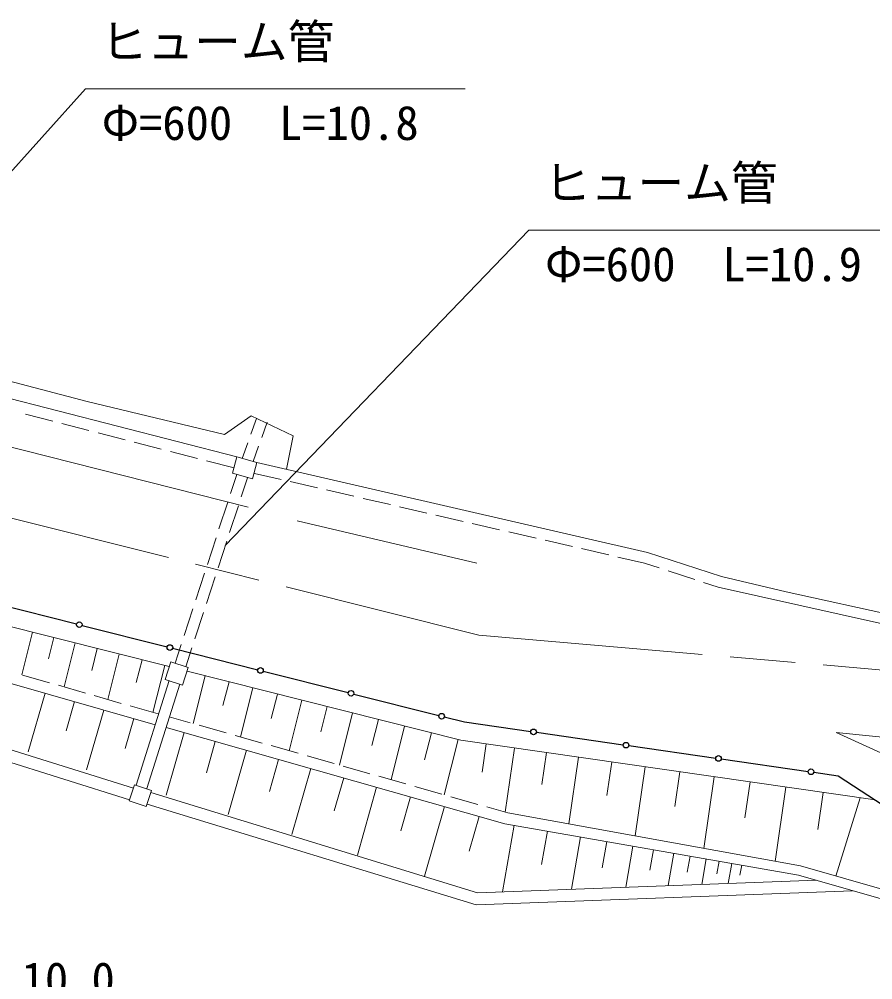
# Model space of a CAD drawing. Units: millimetres at full size, sheet at 1:1000; details may follow other scales. Extents: x 40000 to 680000, y 20000 to 380000.
# Drawn here: x 325408 to 371100, y 263364 to 314760 of the extents above; entities that cross this region are included whole.
import ezdxf
from ezdxf.enums import TextEntityAlignment as Align

# ---------------------------------------------------------------- set-up
doc = ezdxf.new("R2010")
doc.units = ezdxf.units.MM
doc.header["$LTSCALE"] = 1000
doc.linetypes.add('CHAIN', pattern=[18.5, 12, -1.5, 3.5, -1.5])
for name, color, linetype, lineweight in [('M-BGD', 7, 'Continuous', 13), ('M-BMK', 2, 'CHAIN', 13), ('M-STR-HTXT', 7, 'Continuous', 13)]:
    doc.layers.add(name, color=color, linetype=linetype, lineweight=lineweight)
doc.styles.add('ＭＳ ゴシック', font='')
doc.styles.get('ＭＳ ゴシック').set_extended_font_data('MS Gothic')

msp = doc.modelspace()

# ---------------------------------------------------------------- linework, layer by layer
at = {"layer": 'M-BGD'}
for p, q in [((316193, 296714), (337065, 291337)), ((314700, 294461), (337665, 288643)), ((325753, 293632), (327206, 293257)), ((327690, 293133), (329142, 292758)), ((337816, 292563), (338118, 293395)), ((338389, 292382), (338682, 293191)), ((329627, 292634), (331079, 292259)), ((331563, 292135), (333016, 291760)), ((337345, 291261), (337646, 292093)), ((333500, 291636), (334953, 291261)), ((337926, 291103), (338219, 291912)), ((335437, 291137), (336916, 290756)), ((336724, 289389), (337055, 290401)), ((338001, 290461), (339430, 290132)), ((337295, 289203), (337625, 290215)), ((339917, 290020), (341379, 289684)), ((341866, 289572), (343328, 289235)), ((336103, 287488), (336569, 288914)), ((343815, 289123), (345277, 288787)), ((336673, 287302), (337139, 288728)), ((345764, 288674), (347226, 288338)), ((340282, 287918), (349909, 285652)), ((347713, 288226), (349175, 287889)), ((349662, 287777), (351124, 287441)), ((351611, 287329), (353073, 286992)), ((335482, 285587), (335948, 287013)), ((336052, 285401), (336518, 286827)), ((353560, 286880), (355022, 286544)), ((355509, 286432), (356971, 286095)), ((357458, 285983), (358887, 285654)), ((358887, 285654), (359667, 285399)), ((314751, 284837), (333438, 280118)), ((334861, 283686), (335327, 285112)), ((335431, 283500), (335897, 284925)), ((360142, 285243), (361568, 284777)), ((362043, 284621), (362823, 284366)), ((334240, 281785), (334706, 283211)), ((334810, 281598), (335276, 283024)), ((332687, 277009), (313825, 282417)), ((326125, 281964), (325548, 279680)), ((327267, 281676), (326979, 280534)), ((328409, 281388), (327814, 279031)), ((333754, 280297), (334085, 281310)), ((329588, 281090), (329290, 279911)), ((330766, 280792), (330152, 278360)), ((334324, 280111), (334655, 281123)), ((331982, 280485), (331675, 279269)), ((333198, 280178), (332564, 277669)), ((327026, 279256), (325584, 279670)), ((335362, 279632), (334717, 277078)), ((328949, 278705), (327507, 279119)), ((331665, 273771), (333432, 279369)), ((332238, 273590), (334004, 279189)), ((336639, 279309), (336317, 278032)), ((326796, 278698), (325895, 275555)), ((330871, 278154), (329430, 278567)), ((337916, 278987), (337252, 276358)), ((339231, 278655), (338899, 277340)), ((328367, 278248), (327917, 276676)), ((340545, 278323), (339862, 275617)), ((329939, 277797), (329019, 274590)), ((332853, 277586), (331352, 278016)), ((341898, 277981), (341557, 276628)), ((343252, 277640), (342548, 274854)), ((331542, 277338), (331083, 275734)), ((334566, 277120), (333434, 277442)), ((344644, 277288), (344292, 275895)), ((351407, 271715), (333271, 276864)), ((334233, 276591), (333283, 273247)), ((336490, 276574), (335047, 276984)), ((346037, 276936), (345313, 274069)), ((347470, 276574), (347108, 275141)), ((322678, 276390), (331525, 273608)), ((335905, 276117), (335430, 274445)), ((338414, 276028), (336971, 276438)), ((348904, 276212), (348159, 273261)), ((322483, 275770), (331320, 272991)), ((337577, 275642), (336601, 272207)), ((340338, 275482), (338895, 275891)), ((350407, 275981), (350191, 274475)), ((351914, 275765), (351421, 272335)), ((353628, 275519), (353382, 273804)), ((339294, 275154), (338807, 273437)), ((342262, 274935), (340819, 275345)), ((355343, 275272), (354831, 271702)), ((357129, 275016), (356872, 273231)), ((341012, 274667), (340010, 271138)), ((344186, 274389), (342743, 274799)), ((358914, 274760), (358382, 271058)), ((360764, 274494), (360499, 272643)), ((342777, 274166), (342276, 272401)), ((346110, 273843), (344667, 274253)), ((362615, 274228), (362064, 270391)), ((364534, 273953), (364258, 272034)), ((344541, 273665), (343512, 270039)), ((348034, 273297), (346591, 273706)), ((366452, 273677), (365881, 269700)), ((346354, 273150), (345839, 271337)), ((349958, 272750), (348515, 273160)), ((368441, 273391), (368155, 271403)), ((370429, 273106), (369118, 268915)), ((348166, 272635), (347109, 268911)), ((351570, 272293), (350439, 272614)), ((350028, 272107), (349500, 270245)), ((351902, 271629), (351280, 268071)), ((353681, 271318), (353370, 269539)), ((355460, 271006), (354971, 268209)), ((356859, 270762), (356614, 269363)), ((358258, 270517), (357873, 268317)), ((359358, 270325), (359165, 269225)), ((360458, 270132), (360155, 268402)), ((361323, 269981), (361171, 269116)), ((362188, 269830), (361950, 268469)), ((362868, 269711), (362749, 269030)), ((363548, 269592), (363361, 268522)), ((364083, 269498), (363989, 268963))]:
    msp.add_line(p, q, dxfattribs=at)
at = {"layer": 'M-BGD', "lineweight": 25}
for p, q in [((323924, 283552), (328481, 282401)), ((328772, 282327), (333329, 281177)), ((333620, 281103), (338176, 279952)), ((338467, 279879), (343024, 278728)), ((343315, 278655), (347872, 277504)), ((348163, 277431), (349236, 277160)), ((349236, 277160), (352793, 276649)), ((353090, 276606), (357742, 275938)), ((358039, 275895), (362691, 275227)), ((362988, 275185), (367641, 274517)), ((367937, 274474), (369251, 274285)), ((369251, 274285), (372074, 272439))]:
    msp.add_line(p, q, dxfattribs=at)
at = {"layer": 'M-BGD'}
for points in [[(314557, 298111), (329041, 294297), (336402, 292544), (337820, 293544), (340067, 292460), (339717, 290682)], [(338135, 291046), (359048, 286233), (363009, 284936)], [(362823, 284366), (373622, 281964), (380375, 280492), (384114, 279815), (385913, 279651), (387666, 279651), (377524, 281637), (372477, 282806), (366471, 284114), (363009, 284936)], [(334393, 279877), (349042, 276177), (371230, 272991)], [(390199, 258061), (385186, 266193), (383855, 267770), (381366, 270189), (377125, 272958), (369133, 276603), (372848, 276218), (380840, 272747), (382698, 272116), (384068, 271874), (384932, 271804)], [(332456, 273388), (349948, 268021), (368104, 268699)], [(332265, 272766), (349862, 267368), (370012, 268120)], [(380917, 265533), (367238, 269454), (351570, 272293)], [(381401, 264874), (367125, 268966), (351407, 271715)]]:
    msp.add_lwpolyline(points, dxfattribs=at)
for points in [[(337065, 291337), (338135, 291046), (337898, 290172), (336828, 290463)], [(333219, 279438), (334154, 279136), (334455, 280071), (333521, 280373)], [(331301, 272933), (332204, 272632), (332492, 273495), (331588, 273797)]]:
    msp.add_lwpolyline(points, close=True, dxfattribs=at)
at = {"layer": 'M-BGD', "lineweight": 25}
for centre in [(328626, 282364), (333474, 281140), (338322, 279916), (343170, 278692), (348018, 277467), (352941, 276628), (357891, 275917), (362840, 275206), (367789, 274495)]:
    msp.add_circle(centre, 150, dxfattribs=at)
at = {"layer": 'M-BMK'}
msp.add_lwpolyline([(303806, 293363), (350012, 281801), (373040, 279810), (376456, 279091)], dxfattribs=at)
at = {"layer": 'M-STR-HTXT'}
for p, q in [((328951, 311031), (315423, 295993)), ((349275, 311031), (328951, 311031)), ((352682, 303473), (336441, 286592)), ((373006, 303473), (352682, 303473))]:
    msp.add_line(p, q, dxfattribs=at)

# ---------------------------------------------------------------- texts
at = {"layer": 'M-STR-HTXT', "style": 'ＭＳ ゴシック'}
for s, p in [('ヒューム管', (336023, 312097)), ('ヒューム管', (359754, 304540)), ('10.0', (328032, 261925))]:
    msp.add_text(s, height=1833, dxfattribs=at).set_placement(p, align=Align.BOTTOM_CENTER)
for s, p in [('Φ=600\u3000L=10.8', (329820, 307748)), ('Φ=600\u3000L=10.9', (353551, 300191))]:
    msp.add_text(s, height=1833, dxfattribs=at).set_placement(p, align=Align.BOTTOM_LEFT)

doc.saveas('drawing.dxf')
